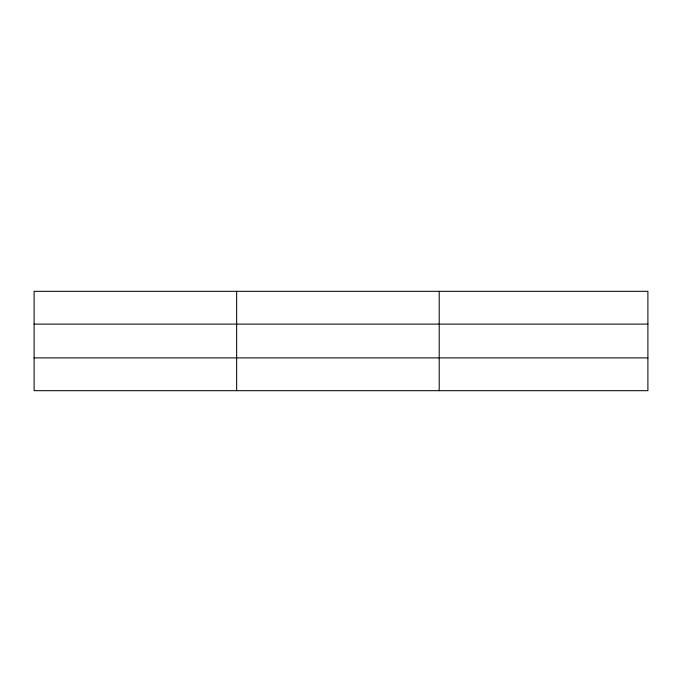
<?xml version="1.0" encoding="UTF-8"?>
<svg xmlns="http://www.w3.org/2000/svg" width="682" height="682" viewBox="0 0 682 682"><rect width="100%" height="100%" fill="white"/><g stroke="black" fill="none" stroke-linecap="round" stroke-linejoin="round"><path stroke-width="1.02" d="M236.654 390.684L236.654 291.316M439.208 390.684L439.208 291.316M647.9 324.112L647.9 291.316L34.1 291.316L34.1 390.684L647.9 390.684L647.9 324.112L34.1 324.112M34.1 357.888L647.9 357.888"/></g></svg>
